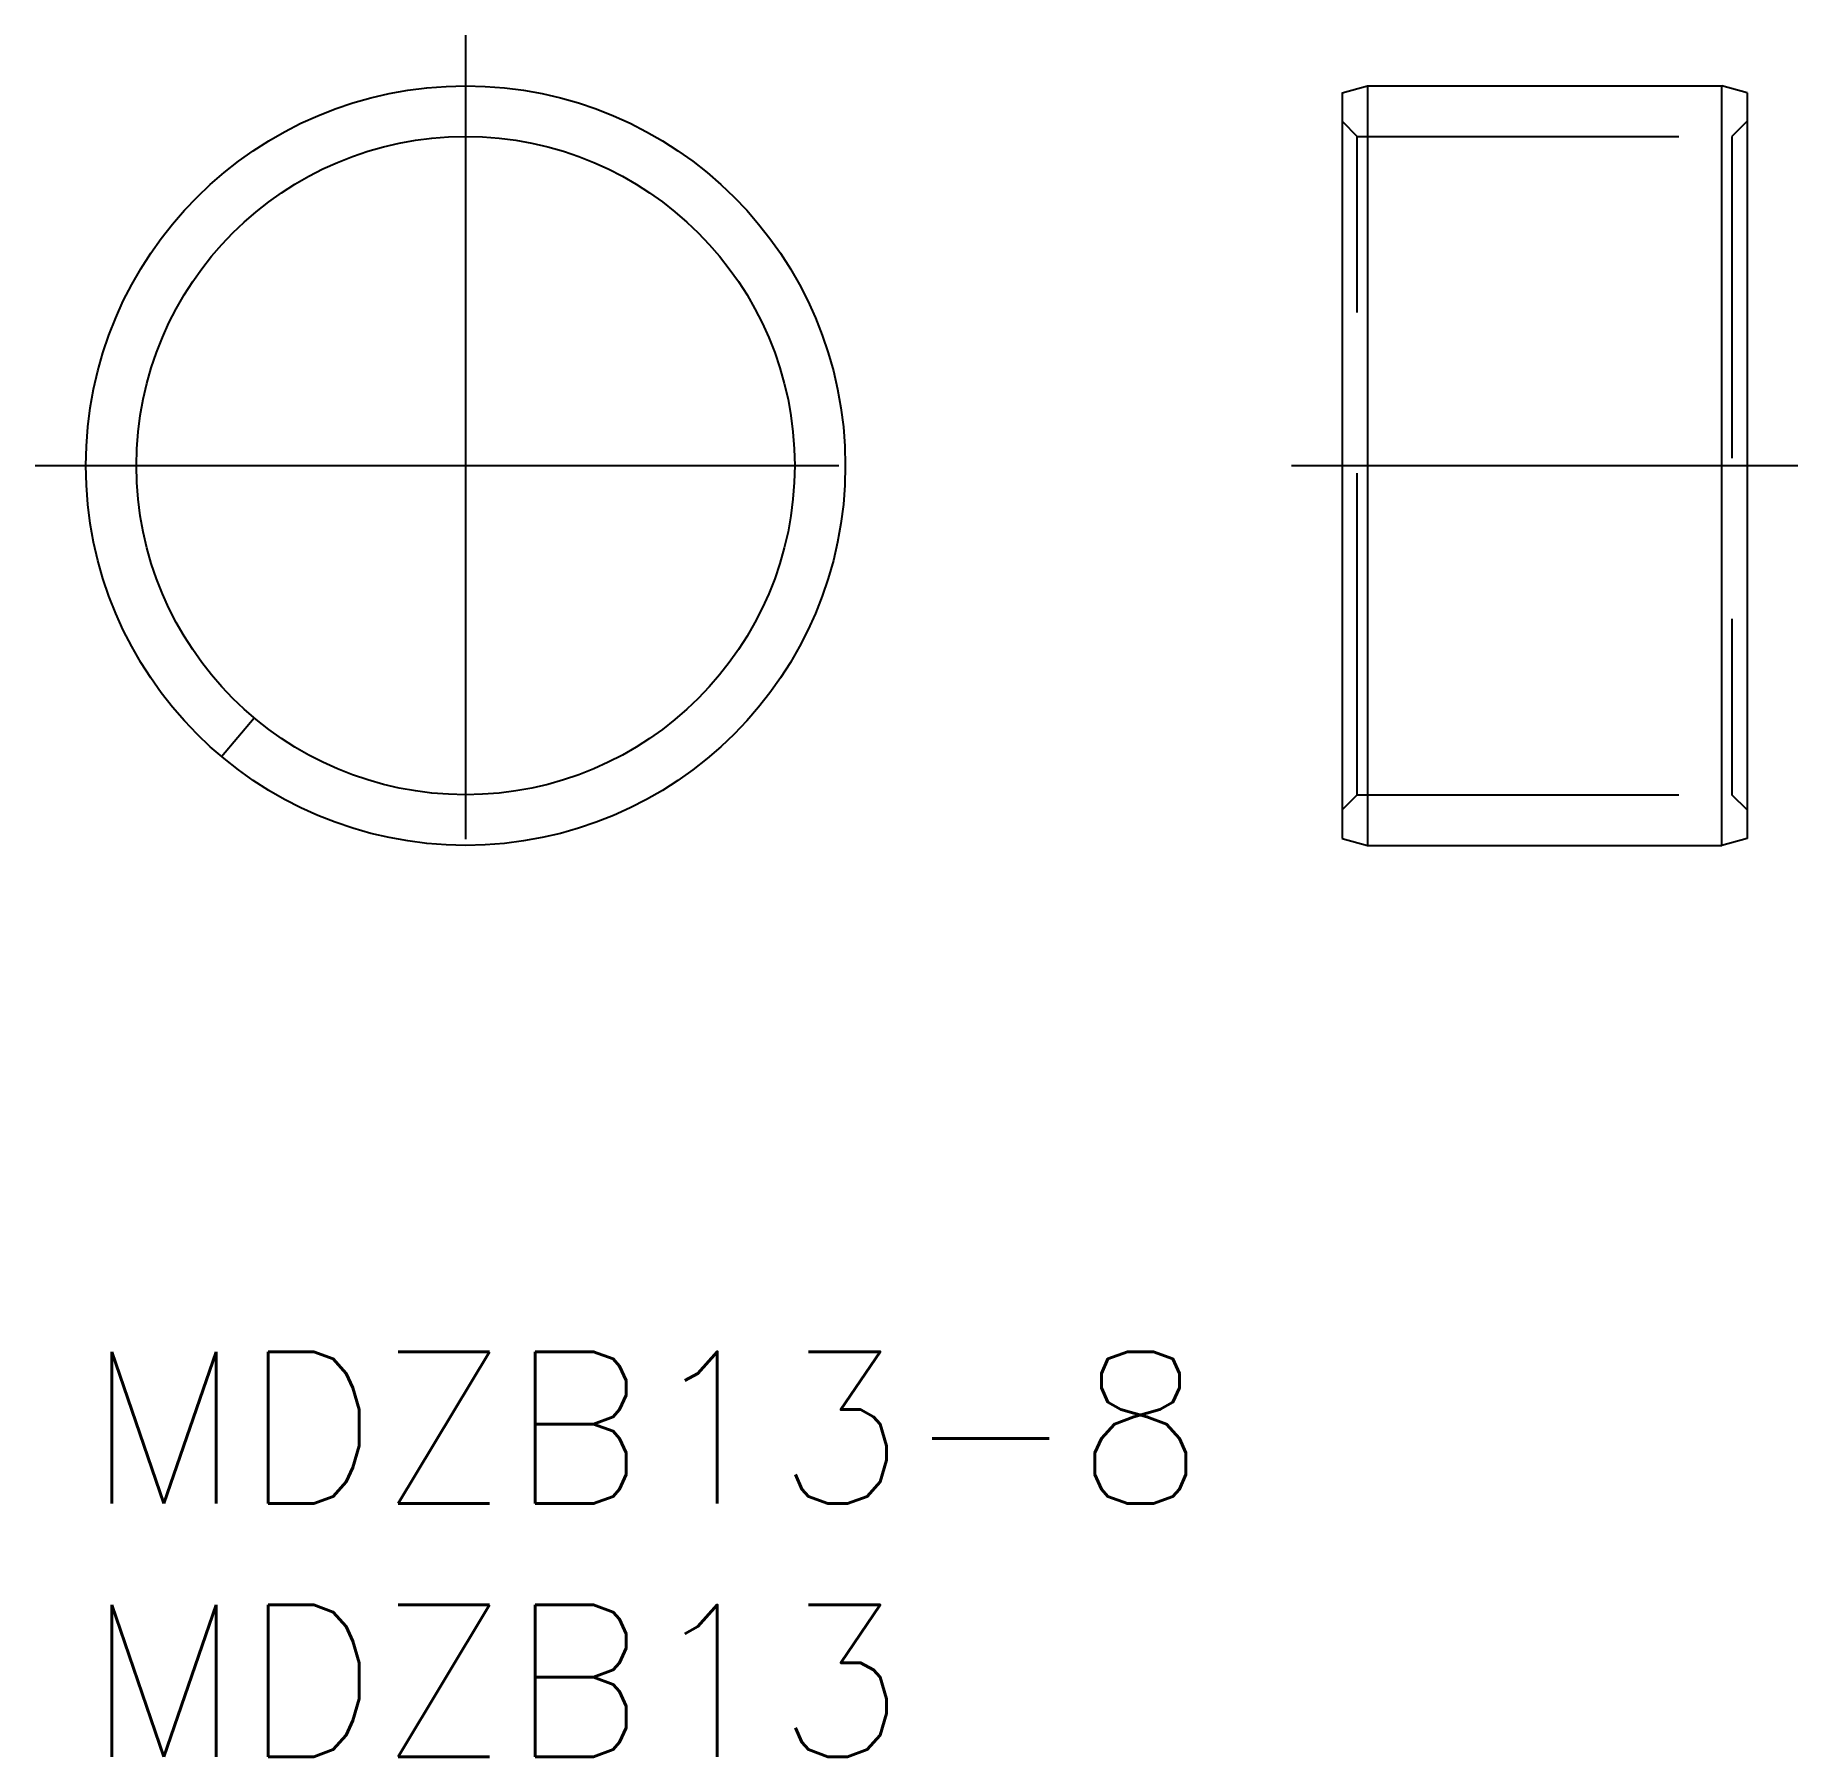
# Model space of a CAD drawing. Extents: x -1 to 33.8, y -8 to 26.
import ezdxf

# ---------------------------------------------------------------- set-up
doc = ezdxf.new("R2010")
doc.units = 0
doc.header["$LTSCALE"] = 0.5
doc.linetypes.add('CENTER', pattern=[50.8, 31.75, -6.35, 6.35, -6.35])
doc.linetypes.add('DASHED', pattern=[19.05, 12.7, -6.35])
for name, color, linetype in [('MSM_CENTER', 1, 'CENTER'), ('MSM_CONTINUOUS', 7, 'CONTINUOUS'), ('MSM_DASHED', 4, 'DASHED'), ('MSM_PART_NUMBER', 7, 'CONTINUOUS')]:
    doc.layers.add(name, color=color, linetype=linetype)
doc.styles.get("Standard").update_dxf_attribs({"font": 'txt.shx', "height": 1, "bigfont": 'bigfont.shx'})

# ---------------------------------------------------------------- blocks, each defined once
blk = doc.blocks.new('*U1')
at = {"layer": 'MSM_PART_NUMBER'}
blk.add_text('MDZB13-8', height=3, dxfattribs=at).set_placement((0, -3))
blk = doc.blocks.new('*U2')
at = {"layer": 'MSM_PART_NUMBER'}
blk.add_text('MDZB13', height=3, dxfattribs=at).set_placement((0, -8))

msp = doc.modelspace()

# ---------------------------------------------------------------- linework, layer by layer
at = {"layer": 'MSM_CENTER'}
for p, q in [((7.5, 26), (7.5, 9)), ((-1, 17.5), (16, 17.5)), ((23.812, 17.5), (33.812, 17.5))]:
    msp.add_line(p, q, dxfattribs=at)
at = {"layer": 'MSM_CONTINUOUS'}
for p, q in [((24.812, 24.866), (25.312, 25)), ((24.812, 24.866), (24.812, 10.134)), ((25.312, 25), (32.312, 25)), ((25.312, 25), (25.312, 10)), ((32.812, 24.866), (32.312, 25)), ((32.312, 10), (32.312, 25)), ((32.812, 24.866), (32.812, 10.134)), ((2.679, 11.755), (3.322, 12.521)), ((24.812, 10.134), (25.312, 10)), ((32.812, 10.134), (32.312, 10)), ((25.312, 10), (32.312, 10))]:
    msp.add_line(p, q, dxfattribs=at)
for radius in [7.5, 6.5]:
    msp.add_circle((7.5, 17.5), radius, dxfattribs=at)
at = {"layer": 'MSM_DASHED'}
for p, q in [((24.812, 24.3), (25.112, 24)), ((32.812, 24.3), (32.512, 24)), ((25.112, 11), (25.112, 24)), ((25.112, 24), (32.512, 24)), ((32.512, 24), (32.512, 11)), ((24.812, 10.7), (25.112, 11)), ((25.112, 11), (32.512, 11)), ((32.812, 10.7), (32.512, 11))]:
    msp.add_line(p, q, dxfattribs=at)

# ---------------------------------------------------------------- block references
at = {"layer": 'MSM_CONTINUOUS'}
for name in ['*U1', '*U2']:
    msp.add_blockref(name, (0, 0), dxfattribs=at)

doc.saveas('drawing.dxf')
